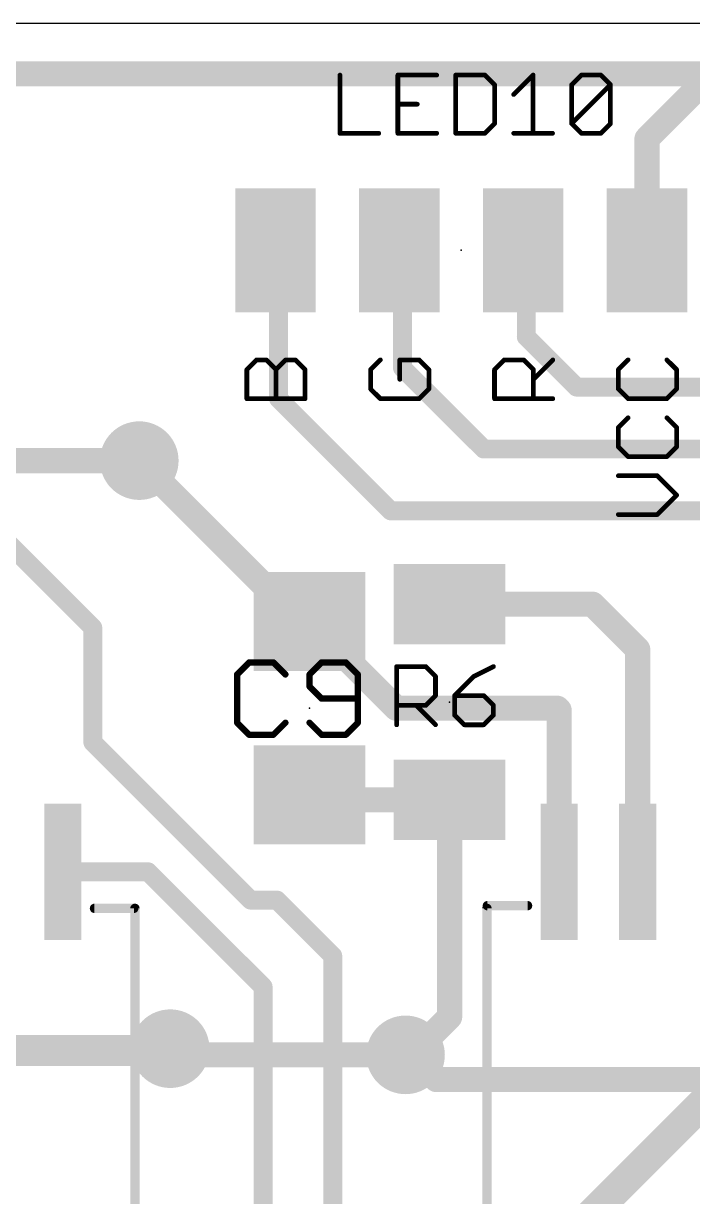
# Model space of a CAD drawing. Extents: x 1.3 to 95.4, y 0 to 60.
# Drawn here: x 61.13 to 71.94, y 19.61 to 38.56 of the extents above; entities that cross this region are included whole.
import ezdxf

# ---------------------------------------------------------------- set-up
doc = ezdxf.new("R2010")
doc.units = 0
for name, color, linetype in [('1', 12, 'CONTINUOUS'), ('16', 132, 'CONTINUOUS'), ('18', 110, 'CONTINUOUS'), ('20', 53, 'CONTINUOUS'), ('21', 253, 'CONTINUOUS'), ('23', 53, 'CONTINUOUS'), ('25', 253, 'CONTINUOUS')]:
    doc.layers.add(name, color=color, linetype=linetype)

# ---------------------------------------------------------------- blocks, each defined once
blk = doc.blocks.new('RECT')
blk.add_solid([(-0.5, -0.5), (0.5, -0.5), (-0.5, 0.5), (0.5, 0.5)])
blk = doc.blocks.new('ROUNDV')
at = {"const_width": 0.5}
blk.add_lwpolyline([(0, -0.25, 1), (0, 0.25, 1), (0, -0.25)], format="xyb", dxfattribs=at)

msp = doc.modelspace()

# ---------------------------------------------------------------- linework, layer by layer
at = {"layer": '1'}
for points, const_width in [([(72.25, 37.75), (60.5, 37.75)], 0.4064), ([(72.25, 37.75), (71.2, 36.7)], 0.4064), ([(71.2, 36.7), (71.2, 34.8975)], 0.4064), ([(65.25, 34.8475), (65.2, 34.8975)], 0.3048), ([(65.25, 32.5), (65.25, 34.8475)], 0.3048), ([(67.25, 34.8475), (67.2, 34.8975)], 0.3048), ([(67.25, 33), (67.25, 34.8475)], 0.3048), ([(69.25, 34.8475), (69.2, 34.8975)], 0.3048), ([(69.25, 33.5), (69.25, 34.8475)], 0.3048), ([(70.0625, 32.6875), (69.25, 33.5)], 0.3048), ([(67.25, 33), (68.5625, 31.6875)], 0.3048), ([(73.625, 32.6875), (70.0625, 32.6875)], 0.3048), ([(65.25, 32.5), (67.0625, 30.6875)], 0.3048), ([(58.65, 32.4), (62.25, 28.8)], 0.3048), ([(68.5625, 31.6875), (72.9625, 31.6875)], 0.3048), ([(63, 31.5), (65.6, 28.9)], 0.4064), ([(67.0625, 30.6875), (72.375, 30.6875)], 0.3048), ([(70.3193, 29.1807), (68.0125, 29.1807)], 0.4064), ([(71.05, 28.45), (70.3193, 29.1807)], 0.4064), ([(65.6, 28.9), (65.75, 28.9)], 0.4064), ([(65.75, 28.9), (67.15, 27.5)], 0.4064), ([(62.25, 28.8), (62.25, 26.95)], 0.3048), ([(71.05, 24.8575), (71.05, 28.45)], 0.4064), ([(67.15, 27.5), (69.75, 27.5)], 0.4064), ([(69.75, 27.5), (69.78, 27.47)], 0.4064), ([(69.78, 27.47), (69.78, 24.8575)], 0.4064), ([(62.25, 26.95), (64.8, 24.4)], 0.3048), ([(65.8307, 26.0193), (65.75, 26.1)], 0.4064), ([(68.0125, 26.0193), (65.8307, 26.0193)], 0.4064), ([(68.0125, 22.5125), (68.0125, 26.0193)], 0.4064), ([(63.1425, 24.8575), (61.765, 24.8575)], 0.3048), ([(65, 23), (63.1425, 24.8575)], 0.3048), ([(64.8, 24.4), (65.225, 24.4)], 0.3048), ([(65.225, 24.4), (66.125, 23.5)], 0.3048), ([(66.125, 23.5), (66.125, 19.125)], 0.3048), ([(65, 18.7), (65, 23)], 0.3048), ([(67.4, 21.9), (68.0125, 22.5125)], 0.4064), ([(50.9063, 21.9688), (63, 21.9688)], 0.5), ([(63, 21.9688), (63.4505, 21.9688)], 0.5), ([(63, 21.9688), (63.0312, 22)], 0.4064), ([(63.0312, 22), (63.5, 22)], 0.4064), ([(67.3, 21.9), (67.4, 21.9)], 0.4064), ([(67.4, 21.9), (67.7994, 21.5006)], 0.4064), ([(67.7994, 21.5006), (72.4799, 21.5006)], 0.4064), ([(72.4799, 21.5006), (69.78, 18.8007)], 0.5)]:
    msp.add_lwpolyline(points, dxfattribs=dict(at, const_width=const_width))
for points, const_width in [([(71.3016, 36.7, 1), (71.0984, 36.7)], 0.2032), ([(71.1282, 36.7718, 1), (71.2718, 36.6282)], 0.2032), ([(65.2539, 34.9514, 1), (65.1461, 34.8436)], 0.1524), ([(65.3262, 34.8475, 1), (65.1738, 34.8475)], 0.1524), ([(65.1961, 34.7936, 1), (65.3039, 34.9014)], 0.1524), ([(67.2539, 34.9514, 1), (67.1461, 34.8436)], 0.1524), ([(67.3262, 34.8475, 1), (67.1738, 34.8475)], 0.1524), ([(67.1961, 34.7936, 1), (67.3039, 34.9014)], 0.1524), ([(69.2539, 34.9514, 1), (69.1461, 34.8436)], 0.1524), ([(69.3262, 34.8475, 1), (69.1738, 34.8475)], 0.1524), ([(69.1961, 34.7936, 1), (69.3039, 34.9014)], 0.1524), ([(71.0984, 34.8975, 1), (71.3016, 34.8975)], 0.2032), ([(69.3039, 33.5539, 1), (69.1961, 33.4461)], 0.1524), ([(69.1738, 33.5, 1), (69.3262, 33.5)], 0.1524), ([(67.3039, 33.0539, 1), (67.1961, 32.9461)], 0.1524), ([(67.1738, 33, 1), (67.3262, 33)], 0.1524), ([(70.0625, 32.7637, 1), (70.0625, 32.6113)], 0.1524), ([(70.0086, 32.6336, 1), (70.1164, 32.7414)], 0.1524), ([(65.3039, 32.5539, 1), (65.1961, 32.4461)], 0.1524), ([(65.1738, 32.5, 1), (65.3262, 32.5)], 0.1524), ([(68.5625, 31.7637, 1), (68.5625, 31.6113)], 0.1524), ([(63.0718, 31.5718, 1), (62.9282, 31.4282)], 0.2032), ([(68.5086, 31.6336, 1), (68.6164, 31.7414)], 0.1524), ([(67.0625, 30.7637, 1), (67.0625, 30.6113)], 0.1524), ([(67.0086, 30.6336, 1), (67.1164, 30.7414)], 0.1524), ([(68.0125, 29.2823, 1), (68.0125, 29.0791)], 0.2032), ([(70.3911, 29.2525, 1), (70.2475, 29.1089)], 0.2032), ([(70.3193, 29.0791, 1), (70.3193, 29.2823)], 0.2032), ([(65.6, 29.0016, 1), (65.6, 28.7984)], 0.2032), ([(65.5282, 28.8282, 1), (65.6718, 28.9718)], 0.2032), ([(65.8218, 28.9718, 1), (65.6782, 28.8282)], 0.2032), ([(65.75, 28.7984, 1), (65.75, 29.0016)], 0.2032), ([(62.3262, 28.8, 1), (62.1738, 28.8)], 0.1524), ([(62.1961, 28.7461, 1), (62.3039, 28.8539)], 0.1524), ([(71.1516, 28.45, 1), (70.9484, 28.45)], 0.2032), ([(70.9782, 28.3782, 1), (71.1218, 28.5218)], 0.2032), ([(67.15, 27.6016, 1), (67.15, 27.3984)], 0.2032), ([(67.0782, 27.4282, 1), (67.2218, 27.5718)], 0.2032), ([(69.8218, 27.5718, 1), (69.6782, 27.4282)], 0.2032), ([(69.8816, 27.47, 1), (69.6784, 27.47)], 0.2032), ([(69.75, 27.3984, 1), (69.75, 27.6016)], 0.2032), ([(69.7082, 27.3982, 1), (69.8518, 27.5418)], 0.2032), ([(62.3039, 27.0039, 1), (62.1961, 26.8961)], 0.1524), ([(62.1738, 26.95, 1), (62.3262, 26.95)], 0.1524), ([(65.8218, 26.1718, 1), (65.6782, 26.0282)], 0.2032), ([(65.8307, 26.1209, 1), (65.8307, 25.9177)], 0.2032), ([(65.7589, 25.9475, 1), (65.9025, 26.0911)], 0.2032), ([(68.1141, 26.0193, 1), (67.9109, 26.0193)], 0.2032), ([(68.0125, 25.9177, 1), (68.0125, 26.1209)], 0.2032), ([(61.765, 24.9337, 1), (61.765, 24.7813)], 0.1524), ([(63.1964, 24.9114, 1), (63.0886, 24.8036)], 0.1524), ([(63.1425, 24.7813, 1), (63.1425, 24.9337)], 0.1524), ([(69.6784, 24.8575, 1), (69.8816, 24.8575)], 0.2032), ([(70.9484, 24.8575, 1), (71.1516, 24.8575)], 0.2032), ([(64.8, 24.4762, 1), (64.8, 24.3238)], 0.1524), ([(64.7461, 24.3461, 1), (64.8539, 24.4539)], 0.1524), ([(65.2789, 24.4539, 1), (65.1711, 24.3461)], 0.1524), ([(65.225, 24.3238, 1), (65.225, 24.4762)], 0.1524), ([(66.2012, 23.5, 1), (66.0488, 23.5)], 0.1524), ([(66.0711, 23.4461, 1), (66.1789, 23.5539)], 0.1524), ([(65.0762, 23, 1), (64.9238, 23)], 0.1524), ([(64.9461, 22.9461, 1), (65.0539, 23.0539)], 0.1524), ([(67.9109, 22.5125, 1), (68.1141, 22.5125)], 0.2032), ([(68.0843, 22.4407, 1), (67.9407, 22.5843)], 0.2032), ([(63, 22.0938, 1), (63, 21.8438)], 0.25), ([(63.0312, 22.1016, 1), (63.0312, 21.8984)], 0.2032), ([(63.103, 21.9282, 1), (62.9594, 22.0718)], 0.2032), ([(63, 21.8438, 1), (63, 22.0938)], 0.25), ([(63.4505, 21.8438, 1), (63.4505, 22.0938)], 0.25), ([(63.5, 21.8984, 1), (63.5, 22.1016)], 0.2032), ([(62.9282, 22.0406, 1), (63.0718, 21.897)], 0.2032), ([(67.3, 22.0016, 1), (67.3, 21.7984)], 0.2032), ([(67.4718, 21.9718, 1), (67.3282, 21.8282)], 0.2032), ([(67.3282, 21.9718, 1), (67.4718, 21.8282)], 0.2032), ([(67.4, 21.7984, 1), (67.4, 22.0016)], 0.2032), ([(67.7994, 21.6022, 1), (67.7994, 21.399)], 0.2032), ([(67.7276, 21.4288, 1), (67.8712, 21.5724)], 0.2032)]:
    msp.add_lwpolyline(points, format="xyb", dxfattribs=dict(at, const_width=const_width))
at = {"layer": '16', "const_width": 0.4064}
for points in [[(54.9, 31.5), (63, 31.5)], [(63.5, 22), (63.6, 21.9)], [(63.6, 21.9), (67.3, 21.9)]]:
    msp.add_lwpolyline(points, dxfattribs=at)
at = {"layer": '16', "const_width": 0.2032}
for points in [[(63, 31.3984, 1), (63, 31.6016)], [(63.5718, 22.0718, 1), (63.4282, 21.9282)], [(63.6, 22.0016, 1), (63.6, 21.7984)], [(63.5282, 21.8282, 1), (63.6718, 21.9718)], [(67.3, 21.7984, 1), (67.3, 22.0016)]]:
    msp.add_lwpolyline(points, format="xyb", dxfattribs=at)
at = {"layer": '20'}
msp.add_line((95.375, 38.5625), (5, 38.5625), dxfattribs=at)
at = {"layer": '21'}
for points, const_width in [([(64.7373, 32.9704), (64.8941, 33.1272)], 0.0762), ([(64.8941, 33.1272), (65.0508, 33.1272)], 0.0762), ([(65.0508, 33.1272), (65.2076, 32.9704)], 0.0762), ([(65.2076, 32.9704), (65.3644, 33.1272)], 0.0762), ([(65.3644, 33.1272), (65.5211, 33.1272)], 0.0762), ([(65.5211, 33.1272), (65.6779, 32.9704)], 0.0762), ([(66.8941, 33.1272), (66.7373, 32.9704)], 0.0762), ([(67.5211, 33.1272), (67.2076, 33.1272)], 0.0762), ([(67.2076, 33.1272), (67.2076, 32.8136)], 0.0762), ([(67.6779, 32.9704), (67.5211, 33.1272)], 0.0762), ([(68.7373, 32.9704), (68.8941, 33.1272)], 0.0762), ([(68.8941, 33.1272), (69.2076, 33.1272)], 0.0762), ([(69.2076, 33.1272), (69.3644, 32.9704)], 0.0762), ([(69.3644, 32.8136), (69.6779, 33.1272)], 0.0762), ([(70.8941, 33.1272), (70.7373, 32.9704)], 0.0762), ([(71.6779, 32.9704), (71.5211, 33.1272)], 0.0762), ([(64.7373, 32.5001), (64.7373, 32.9704)], 0.0762), ([(65.2076, 32.5001), (65.2076, 32.9704)], 0.0762), ([(65.6779, 32.9704), (65.6779, 32.5001)], 0.0762), ([(66.7373, 32.9704), (66.7373, 32.6568)], 0.0762), ([(67.6779, 32.6568), (67.6779, 32.9704)], 0.0762), ([(68.7373, 32.5001), (68.7373, 32.9704)], 0.0762), ([(69.3644, 32.9704), (69.3644, 32.5001)], 0.0762), ([(70.7373, 32.9704), (70.7373, 32.6568)], 0.0762), ([(71.6779, 32.6568), (71.6779, 32.9704)], 0.0762), ([(66.7373, 32.6568), (66.8941, 32.5001)], 0.0762), ([(67.5211, 32.5001), (67.6779, 32.6568)], 0.0762), ([(70.7373, 32.6568), (70.8941, 32.5001)], 0.0762), ([(71.5211, 32.5001), (71.6779, 32.6568)], 0.0762), ([(65.6779, 32.5001), (64.7373, 32.5001)], 0.0762), ([(66.8941, 32.5001), (67.5211, 32.5001)], 0.0762), ([(69.6779, 32.5001), (68.7373, 32.5001)], 0.0762), ([(70.8941, 32.5001), (71.5211, 32.5001)], 0.0762), ([(70.8941, 32.1916), (70.7373, 32.0349)], 0.0762), ([(71.6779, 32.0349), (71.5211, 32.1916)], 0.0762), ([(70.7373, 32.0349), (70.7373, 31.7213)], 0.0762), ([(71.6779, 31.7213), (71.6779, 32.0349)], 0.0762), ([(70.7373, 31.7213), (70.8941, 31.5646)], 0.0762), ([(71.5211, 31.5646), (71.6779, 31.7213)], 0.0762), ([(70.8941, 31.5646), (71.5211, 31.5646)], 0.0762), ([(71.3644, 31.2561), (70.7373, 31.2561)], 0.0762), ([(71.6779, 30.9426), (71.3644, 31.2561)], 0.0762), ([(71.3644, 30.629), (71.6779, 30.9426)], 0.0762), ([(70.7373, 30.629), (71.3644, 30.629)], 0.0762), ([(62.9124, 24.2666), (62.2765, 24.2666)], 0.15), ([(62.93, 24.2675), (62.93, 16.3425)], 0.15), ([(68.615, 16.3425), (68.615, 24.2675)], 0.15), ([(68.6214, 24.31), (69.2713, 24.31)], 0.15)]:
    msp.add_lwpolyline(points, dxfattribs=dict(at, const_width=const_width))
for points, const_width in [([(64.8941, 33.1462, 1), (64.8941, 33.1081)], 0.0381), ([(64.9075, 33.1137, 1), (64.8806, 33.1406)], 0.0381), ([(65.0643, 33.1406, 1), (65.0374, 33.1137)], 0.0381), ([(65.0508, 33.1081, 1), (65.0508, 33.1462)], 0.0381), ([(65.3644, 33.1462, 1), (65.3644, 33.1081)], 0.0381), ([(65.3778, 33.1137, 1), (65.3509, 33.1406)], 0.0381), ([(65.5346, 33.1406, 1), (65.5077, 33.1137)], 0.0381), ([(65.5211, 33.1081, 1), (65.5211, 33.1462)], 0.0381), ([(66.9075, 33.1137, 1), (66.8806, 33.1406)], 0.0381), ([(67.2076, 33.1462, 1), (67.2076, 33.1081)], 0.0381), ([(67.2266, 33.1272, 1), (67.1886, 33.1272)], 0.0381), ([(67.5346, 33.1406, 1), (67.5077, 33.1137)], 0.0381), ([(67.5211, 33.1081, 1), (67.5211, 33.1462)], 0.0381), ([(68.8941, 33.1462, 1), (68.8941, 33.1081)], 0.0381), ([(68.9075, 33.1137, 1), (68.8806, 33.1406)], 0.0381), ([(69.2211, 33.1406, 1), (69.1941, 33.1137)], 0.0381), ([(69.2076, 33.1081, 1), (69.2076, 33.1462)], 0.0381), ([(69.6914, 33.1137, 1), (69.6644, 33.1406)], 0.0381), ([(70.9075, 33.1137, 1), (70.8806, 33.1406)], 0.0381), ([(71.5346, 33.1406, 1), (71.5077, 33.1137)], 0.0381), ([(64.7563, 32.9704, 1), (64.7182, 32.9704)], 0.0381), ([(64.7238, 32.9839, 1), (64.7508, 32.9569)], 0.0381), ([(65.1941, 32.9839, 1), (65.2211, 32.9569)], 0.0381), ([(65.2266, 32.9704, 1), (65.1886, 32.9704)], 0.0381), ([(65.1941, 32.9569, 1), (65.2211, 32.9839)], 0.0381), ([(65.697, 32.9704, 1), (65.6589, 32.9704)], 0.0381), ([(65.6644, 32.9569, 1), (65.6914, 32.9839)], 0.0381), ([(66.7563, 32.9704, 1), (66.7182, 32.9704)], 0.0381), ([(66.7238, 32.9839, 1), (66.7508, 32.9569)], 0.0381), ([(67.697, 32.9704, 1), (67.6589, 32.9704)], 0.0381), ([(67.6644, 32.9569, 1), (67.6914, 32.9839)], 0.0381), ([(68.7563, 32.9704, 1), (68.7182, 32.9704)], 0.0381), ([(68.7238, 32.9839, 1), (68.7508, 32.9569)], 0.0381), ([(69.3834, 32.9704, 1), (69.3453, 32.9704)], 0.0381), ([(69.3509, 32.9569, 1), (69.3778, 32.9839)], 0.0381), ([(70.7563, 32.9704, 1), (70.7182, 32.9704)], 0.0381), ([(70.7238, 32.9839, 1), (70.7508, 32.9569)], 0.0381), ([(71.697, 32.9704, 1), (71.6589, 32.9704)], 0.0381), ([(71.6644, 32.9569, 1), (71.6914, 32.9839)], 0.0381), ([(67.1886, 32.8136, 1), (67.2266, 32.8136)], 0.0381), ([(69.3509, 32.8271, 1), (69.3778, 32.8001)], 0.0381), ([(66.7508, 32.6703, 1), (66.7238, 32.6434)], 0.0381), ([(66.7182, 32.6568, 1), (66.7563, 32.6568)], 0.0381), ([(67.6589, 32.6568, 1), (67.697, 32.6568)], 0.0381), ([(67.6914, 32.6434, 1), (67.6644, 32.6703)], 0.0381), ([(70.7508, 32.6703, 1), (70.7238, 32.6434)], 0.0381), ([(70.7182, 32.6568, 1), (70.7563, 32.6568)], 0.0381), ([(71.6589, 32.6568, 1), (71.697, 32.6568)], 0.0381), ([(71.6914, 32.6434, 1), (71.6644, 32.6703)], 0.0381), ([(64.7373, 32.5191, 1), (64.7373, 32.481)], 0.0381), ([(64.7182, 32.5001, 1), (64.7563, 32.5001)], 0.0381), ([(65.1886, 32.5001, 1), (65.2266, 32.5001)], 0.0381), ([(65.6589, 32.5001, 1), (65.697, 32.5001)], 0.0381), ([(65.6779, 32.481, 1), (65.6779, 32.5191)], 0.0381), ([(66.8941, 32.5191, 1), (66.8941, 32.481)], 0.0381), ([(66.8806, 32.4866, 1), (66.9075, 32.5136)], 0.0381), ([(67.5077, 32.5136, 1), (67.5346, 32.4866)], 0.0381), ([(67.5211, 32.481, 1), (67.5211, 32.5191)], 0.0381), ([(68.7373, 32.5191, 1), (68.7373, 32.481)], 0.0381), ([(68.7182, 32.5001, 1), (68.7563, 32.5001)], 0.0381), ([(69.3453, 32.5001, 1), (69.3834, 32.5001)], 0.0381), ([(69.6779, 32.481, 1), (69.6779, 32.5191)], 0.0381), ([(70.8941, 32.5191, 1), (70.8941, 32.481)], 0.0381), ([(70.8806, 32.4866, 1), (70.9075, 32.5136)], 0.0381), ([(71.5077, 32.5136, 1), (71.5346, 32.4866)], 0.0381), ([(71.5211, 32.481, 1), (71.5211, 32.5191)], 0.0381), ([(70.9075, 32.1782, 1), (70.8806, 32.2051)], 0.0381), ([(71.5346, 32.2051, 1), (71.5077, 32.1782)], 0.0381), ([(70.7563, 32.0349, 1), (70.7182, 32.0349)], 0.0381), ([(70.7238, 32.0483, 1), (70.7508, 32.0214)], 0.0381), ([(71.697, 32.0349, 1), (71.6589, 32.0349)], 0.0381), ([(71.6644, 32.0214, 1), (71.6914, 32.0483)], 0.0381), ([(70.7508, 31.7348, 1), (70.7238, 31.7079)], 0.0381), ([(70.7182, 31.7213, 1), (70.7563, 31.7213)], 0.0381), ([(71.6589, 31.7213, 1), (71.697, 31.7213)], 0.0381), ([(71.6914, 31.7079, 1), (71.6644, 31.7348)], 0.0381), ([(70.8941, 31.5836, 1), (70.8941, 31.5455)], 0.0381), ([(70.8806, 31.5511, 1), (70.9075, 31.578)], 0.0381), ([(71.5077, 31.578, 1), (71.5346, 31.5511)], 0.0381), ([(71.5211, 31.5455, 1), (71.5211, 31.5836)], 0.0381), ([(70.7373, 31.2752, 1), (70.7373, 31.2371)], 0.0381), ([(71.3778, 31.2696, 1), (71.3509, 31.2426)], 0.0381), ([(71.3644, 31.2371, 1), (71.3644, 31.2752)], 0.0381), ([(71.6914, 30.9291, 1), (71.6644, 30.956)], 0.0381), ([(71.6644, 30.9291, 1), (71.6914, 30.956)], 0.0381), ([(70.7373, 30.6481, 1), (70.7373, 30.61)], 0.0381), ([(71.3509, 30.6425, 1), (71.3778, 30.6156)], 0.0381), ([(71.3644, 30.61, 1), (71.3644, 30.6481)], 0.0381), ([(62.2765, 24.3041, 1), (62.2765, 24.2291)], 0.075), ([(62.9675, 24.2675, 1), (62.8925, 24.2675)], 0.075), ([(62.9124, 24.2291, 1), (62.9124, 24.3041)], 0.075), ([(68.6525, 24.2675, 1), (68.5775, 24.2675)], 0.075), ([(68.6214, 24.3475, 1), (68.6214, 24.2725)], 0.075), ([(69.2713, 24.2725, 1), (69.2713, 24.3475)], 0.075)]:
    msp.add_lwpolyline(points, format="xyb", dxfattribs=dict(at, const_width=const_width))
at = {"layer": '23'}
for p in [(68.2, 34.8975), (65.75, 27.5), (68.0125, 27.6)]:
    msp.add_point(p, dxfattribs=at)
at = {"layer": '25'}
for points, const_width in [([(66.2406, 37.7287), (66.2406, 36.7881)], 0.0762), ([(67.8032, 37.7287), (67.1761, 37.7287)], 0.0762), ([(67.1761, 37.7287), (67.1761, 36.7881)], 0.0762), ([(68.1116, 37.7287), (68.1116, 36.7881)], 0.0762), ([(68.5819, 37.7287), (68.1116, 37.7287)], 0.0762), ([(68.7387, 37.5719), (68.5819, 37.7287)], 0.0762), ([(69.0472, 37.4152), (69.3607, 37.7287)], 0.0762), ([(69.3607, 37.7287), (69.3607, 36.7881)], 0.0762), ([(69.9827, 37.5719), (70.1394, 37.7287)], 0.0762), ([(70.1394, 37.7287), (70.453, 37.7287)], 0.0762), ([(70.453, 37.7287), (70.6097, 37.5719)], 0.0762), ([(68.7387, 36.9449), (68.7387, 37.5719)], 0.0762), ([(69.9827, 36.9449), (69.9827, 37.5719)], 0.0762), ([(69.9827, 36.9449), (70.6097, 37.5719)], 0.0762), ([(70.6097, 37.5719), (70.6097, 36.9449)], 0.0762), ([(67.1761, 37.2584), (67.4897, 37.2584)], 0.0762), ([(68.5819, 36.7881), (68.7387, 36.9449)], 0.0762), ([(70.1394, 36.7881), (69.9827, 36.9449)], 0.0762), ([(70.6097, 36.9449), (70.453, 36.7881)], 0.0762), ([(66.2406, 36.7881), (66.8677, 36.7881)], 0.0762), ([(67.1761, 36.7881), (67.8032, 36.7881)], 0.0762), ([(68.1116, 36.7881), (68.5819, 36.7881)], 0.0762), ([(69.0472, 36.7881), (69.6742, 36.7881)], 0.0762), ([(70.453, 36.7881), (70.1394, 36.7881)], 0.0762), ([(64.7757, 28.2402), (64.5808, 28.0453)], 0.1016), ([(65.1655, 28.2402), (64.7757, 28.2402)], 0.1016), ([(65.3604, 28.0453), (65.1655, 28.2402)], 0.1016), ([(65.9451, 28.2402), (65.7502, 28.0453)], 0.1016), ([(66.3349, 28.2402), (65.9451, 28.2402)], 0.1016), ([(66.5298, 28.0453), (66.3349, 28.2402)], 0.1016), ([(64.5808, 28.0453), (64.5808, 27.2657)], 0.1016), ([(65.7502, 28.0453), (65.7502, 27.8504)], 0.1016), ([(66.5298, 27.2657), (66.5298, 28.0453)], 0.1016), ([(67.1571, 27.2321), (67.1571, 28.1727)], 0.0762), ([(67.1571, 28.1727), (67.6274, 28.1727)], 0.0762), ([(67.6274, 28.1727), (67.7841, 28.0159)], 0.0762), ([(67.7841, 28.0159), (67.7841, 27.7024)], 0.0762), ([(68.4061, 28.0159), (68.0926, 27.7024)], 0.0762), ([(68.7197, 28.1727), (68.4061, 28.0159)], 0.0762), ([(65.7502, 27.8504), (65.9451, 27.6555)], 0.1016), ([(65.9451, 27.6555), (66.5298, 27.6555)], 0.1016), ([(67.7841, 27.7024), (67.6274, 27.5456)], 0.0762), ([(68.0926, 27.7024), (68.0926, 27.3889)], 0.0762), ([(68.5629, 27.7024), (68.0926, 27.7024)], 0.0762), ([(68.7197, 27.5456), (68.5629, 27.7024)], 0.0762), ([(67.6274, 27.5456), (67.1571, 27.5456)], 0.0762), ([(67.4706, 27.5456), (67.7841, 27.2321)], 0.0762), ([(68.7197, 27.3889), (68.7197, 27.5456)], 0.0762), ([(64.5808, 27.2657), (64.7757, 27.0708)], 0.1016), ([(65.1655, 27.0708), (65.3604, 27.2657)], 0.1016), ([(65.7502, 27.2657), (65.9451, 27.0708)], 0.1016), ([(66.3349, 27.0708), (66.5298, 27.2657)], 0.1016), ([(68.0926, 27.3889), (68.2493, 27.2321)], 0.0762), ([(68.5629, 27.2321), (68.7197, 27.3889)], 0.0762), ([(64.7757, 27.0708), (65.1655, 27.0708)], 0.1016), ([(65.9451, 27.0708), (66.3349, 27.0708)], 0.1016), ([(68.2493, 27.2321), (68.5629, 27.2321)], 0.0762)]:
    msp.add_lwpolyline(points, dxfattribs=dict(at, const_width=const_width))
for points, const_width in [([(66.2596, 37.7287, 1), (66.2216, 37.7287)], 0.0381), ([(67.1761, 37.7478, 1), (67.1761, 37.7097)], 0.0381), ([(67.1952, 37.7287, 1), (67.1571, 37.7287)], 0.0381), ([(67.8032, 37.7097, 1), (67.8032, 37.7478)], 0.0381), ([(68.1116, 37.7478, 1), (68.1116, 37.7097)], 0.0381), ([(68.1307, 37.7287, 1), (68.0926, 37.7287)], 0.0381), ([(68.5954, 37.7422, 1), (68.5685, 37.7152)], 0.0381), ([(68.5819, 37.7097, 1), (68.5819, 37.7478)], 0.0381), ([(69.3797, 37.7287, 1), (69.3416, 37.7287)], 0.0381), ([(69.3742, 37.7152, 1), (69.3472, 37.7422)], 0.0381), ([(70.1394, 37.7478, 1), (70.1394, 37.7097)], 0.0381), ([(70.1529, 37.7152, 1), (70.126, 37.7422)], 0.0381), ([(70.4664, 37.7422, 1), (70.4395, 37.7152)], 0.0381), ([(70.453, 37.7097, 1), (70.453, 37.7478)], 0.0381), ([(68.7578, 37.5719, 1), (68.7197, 37.5719)], 0.0381), ([(68.7252, 37.5585, 1), (68.7522, 37.5854)], 0.0381), ([(70.0017, 37.5719, 1), (69.9636, 37.5719)], 0.0381), ([(69.9692, 37.5854, 1), (69.9961, 37.5585)], 0.0381), ([(70.6288, 37.5719, 1), (70.5907, 37.5719)], 0.0381), ([(70.6232, 37.5585, 1), (70.5963, 37.5854)], 0.0381), ([(70.5963, 37.5585, 1), (70.6232, 37.5854)], 0.0381), ([(69.0337, 37.4286, 1), (69.0606, 37.4017)], 0.0381), ([(67.1761, 37.2775, 1), (67.1761, 37.2394)], 0.0381), ([(67.4897, 37.2394, 1), (67.4897, 37.2775)], 0.0381), ([(68.7197, 36.9449, 1), (68.7578, 36.9449)], 0.0381), ([(68.7522, 36.9314, 1), (68.7252, 36.9583)], 0.0381), ([(69.9961, 36.9583, 1), (69.9692, 36.9314)], 0.0381), ([(69.9692, 36.9583, 1), (69.9961, 36.9314)], 0.0381), ([(69.9636, 36.9449, 1), (70.0017, 36.9449)], 0.0381), ([(70.5907, 36.9449, 1), (70.6288, 36.9449)], 0.0381), ([(70.6232, 36.9314, 1), (70.5963, 36.9583)], 0.0381), ([(66.2406, 36.8072, 1), (66.2406, 36.7691)], 0.0381), ([(66.2216, 36.7881, 1), (66.2596, 36.7881)], 0.0381), ([(66.8677, 36.7691, 1), (66.8677, 36.8072)], 0.0381), ([(67.1761, 36.8072, 1), (67.1761, 36.7691)], 0.0381), ([(67.1571, 36.7881, 1), (67.1952, 36.7881)], 0.0381), ([(67.8032, 36.7691, 1), (67.8032, 36.8072)], 0.0381), ([(68.1116, 36.8072, 1), (68.1116, 36.7691)], 0.0381), ([(68.0926, 36.7881, 1), (68.1307, 36.7881)], 0.0381), ([(68.5685, 36.8016, 1), (68.5954, 36.7746)], 0.0381), ([(68.5819, 36.7691, 1), (68.5819, 36.8072)], 0.0381), ([(69.0472, 36.8072, 1), (69.0472, 36.7691)], 0.0381), ([(69.3416, 36.7881, 1), (69.3797, 36.7881)], 0.0381), ([(69.6742, 36.7691, 1), (69.6742, 36.8072)], 0.0381), ([(70.1394, 36.8072, 1), (70.1394, 36.7691)], 0.0381), ([(70.126, 36.7746, 1), (70.1529, 36.8016)], 0.0381), ([(70.4395, 36.8016, 1), (70.4664, 36.7746)], 0.0381), ([(70.453, 36.7691, 1), (70.453, 36.8072)], 0.0381), ([(64.7757, 28.2656, 1), (64.7757, 28.2148)], 0.0508), ([(64.7937, 28.2222, 1), (64.7577, 28.2582)], 0.0508), ([(65.1835, 28.2582, 1), (65.1475, 28.2222)], 0.0508), ([(65.1655, 28.2148, 1), (65.1655, 28.2656)], 0.0508), ([(65.9451, 28.2656, 1), (65.9451, 28.2148)], 0.0508), ([(65.9631, 28.2222, 1), (65.9271, 28.2582)], 0.0508), ([(66.3529, 28.2582, 1), (66.3169, 28.2222)], 0.0508), ([(66.3349, 28.2148, 1), (66.3349, 28.2656)], 0.0508), ([(64.5628, 28.0633, 1), (64.5988, 28.0273)], 0.0508), ([(64.6062, 28.0453, 1), (64.5554, 28.0453)], 0.0508), ([(65.3424, 28.0273, 1), (65.3784, 28.0633)], 0.0508), ([(65.7322, 28.0633, 1), (65.7682, 28.0273)], 0.0508), ([(65.7756, 28.0453, 1), (65.7248, 28.0453)], 0.0508), ([(66.5552, 28.0453, 1), (66.5044, 28.0453)], 0.0508), ([(66.5118, 28.0273, 1), (66.5478, 28.0633)], 0.0508), ([(67.1571, 28.1918, 1), (67.1571, 28.1537)], 0.0381), ([(67.1761, 28.1727, 1), (67.138, 28.1727)], 0.0381), ([(67.6408, 28.1862, 1), (67.6139, 28.1592)], 0.0381), ([(67.6274, 28.1537, 1), (67.6274, 28.1918)], 0.0381), ([(67.8032, 28.0159, 1), (67.7651, 28.0159)], 0.0381), ([(67.7707, 28.0025, 1), (67.7976, 28.0294)], 0.0381), ([(68.3976, 28.033, 1), (68.4146, 27.9989)], 0.0381), ([(68.4196, 28.0025, 1), (68.3926, 28.0294)], 0.0381), ([(68.7282, 28.1557, 1), (68.7111, 28.1897)], 0.0381), ([(65.7682, 27.8684, 1), (65.7322, 27.8324)], 0.0508), ([(65.7248, 27.8504, 1), (65.7756, 27.8504)], 0.0508), ([(65.9451, 27.6809, 1), (65.9451, 27.6301)], 0.0508), ([(65.9271, 27.6375, 1), (65.9631, 27.6735)], 0.0508), ([(66.5298, 27.6301, 1), (66.5298, 27.6809)], 0.0508), ([(67.7651, 27.7024, 1), (67.8032, 27.7024)], 0.0381), ([(67.7976, 27.6889, 1), (67.7707, 27.7159)], 0.0381), ([(68.1116, 27.7024, 1), (68.0735, 27.7024)], 0.0381), ([(68.0926, 27.7215, 1), (68.0926, 27.6834)], 0.0381), ([(68.0791, 27.7159, 1), (68.1061, 27.6889)], 0.0381), ([(68.5764, 27.7159, 1), (68.5494, 27.6889)], 0.0381), ([(68.5629, 27.6834, 1), (68.5629, 27.7215)], 0.0381), ([(67.1571, 27.5647, 1), (67.1571, 27.5266)], 0.0381), ([(67.4841, 27.5591, 1), (67.4571, 27.5322)], 0.0381), ([(67.6139, 27.5591, 1), (67.6408, 27.5322)], 0.0381), ([(67.6274, 27.5266, 1), (67.6274, 27.5647)], 0.0381), ([(68.7387, 27.5456, 1), (68.7006, 27.5456)], 0.0381), ([(68.7062, 27.5322, 1), (68.7331, 27.5591)], 0.0381), ([(64.5988, 27.2837, 1), (64.5628, 27.2477)], 0.0508), ([(64.5554, 27.2657, 1), (64.6062, 27.2657)], 0.0508), ([(65.3784, 27.2477, 1), (65.3424, 27.2837)], 0.0508), ([(65.7682, 27.2837, 1), (65.7322, 27.2477)], 0.0508), ([(66.5044, 27.2657, 1), (66.5552, 27.2657)], 0.0508), ([(66.5478, 27.2477, 1), (66.5118, 27.2837)], 0.0508), ([(68.1061, 27.4023, 1), (68.0791, 27.3754)], 0.0381), ([(68.0735, 27.3889, 1), (68.1116, 27.3889)], 0.0381), ([(68.7006, 27.3889, 1), (68.7387, 27.3889)], 0.0381), ([(68.7331, 27.3754, 1), (68.7062, 27.4023)], 0.0381), ([(64.7757, 27.0962, 1), (64.7757, 27.0454)], 0.0508), ([(64.7577, 27.0528, 1), (64.7937, 27.0888)], 0.0508), ([(65.1475, 27.0888, 1), (65.1835, 27.0528)], 0.0508), ([(65.1655, 27.0454, 1), (65.1655, 27.0962)], 0.0508), ([(65.9451, 27.0962, 1), (65.9451, 27.0454)], 0.0508), ([(65.9271, 27.0528, 1), (65.9631, 27.0888)], 0.0508), ([(66.3169, 27.0888, 1), (66.3529, 27.0528)], 0.0508), ([(66.3349, 27.0454, 1), (66.3349, 27.0962)], 0.0508), ([(67.138, 27.2321, 1), (67.1761, 27.2321)], 0.0381), ([(67.7707, 27.2186, 1), (67.7976, 27.2456)], 0.0381), ([(68.2493, 27.2512, 1), (68.2493, 27.2131)], 0.0381), ([(68.2359, 27.2186, 1), (68.2628, 27.2456)], 0.0381), ([(68.5494, 27.2456, 1), (68.5764, 27.2186)], 0.0381), ([(68.5629, 27.2131, 1), (68.5629, 27.2512)], 0.0381)]:
    msp.add_lwpolyline(points, format="xyb", dxfattribs=dict(at, const_width=const_width))

# ---------------------------------------------------------------- block references
at = {"layer": '1'}
for p, xscale, yscale, rotation in [((65.2, 34.8975), 2, 1.3, 270), ((67.2, 34.8975), 2, 1.3, 270), ((69.2, 34.8975), 2, 1.3, 270), ((71.2, 34.8975), 2, 1.3, 270), ((68.0125, 29.1807), 1.3, 1.803, 90), ((65.75, 28.9), 1.6, 1.8, 270), ((65.75, 26.1), 1.6, 1.8, 270), ((68.0125, 26.0193), 1.3, 1.803, 90)]:
    msp.add_blockref('RECT', p, dxfattribs=dict(at, xscale=xscale, yscale=yscale, rotation=rotation))
at = {"layer": '1', "xscale": 0.6, "yscale": 2.2}
for p in [(61.765, 24.8575), (69.78, 24.8575), (71.05, 24.8575)]:
    msp.add_blockref('RECT', p, dxfattribs=at)
at = {"layer": '18', "xscale": 1.27, "yscale": 1.27}
for p in [(63, 31.5), (63, 31.5), (63.5, 22), (63.5, 22), (67.3, 21.9), (67.3, 21.9)]:
    msp.add_blockref('ROUNDV', p, dxfattribs=at)

doc.saveas('drawing.dxf')
